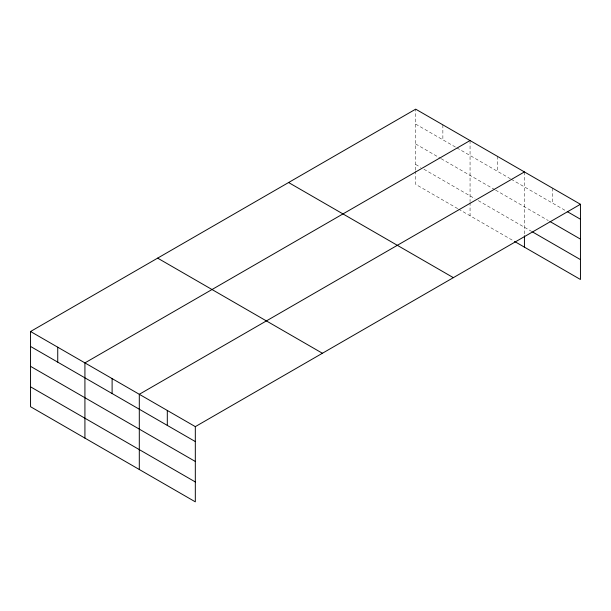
<?xml version="1.0" encoding="UTF-8"?>
<svg xmlns="http://www.w3.org/2000/svg" width="611" height="611" viewBox="0 0 611 611"><rect width="100%" height="100%" fill="white"/><g stroke="black" fill="none" stroke-linecap="round" stroke-linejoin="round"><path stroke-width="0.46" stroke-dasharray="3.06 2.29" d="M415.679 170.156L415.679 109.155M415.679 124.094L456.05 147.404M456.875 147.877L510.422 178.794M511.247 179.275L565.618 210.665M415.679 143.982L440.394 158.257M441.218 158.73L494.773 189.647M495.597 190.12L548.319 220.563M415.679 164.474L420.628 167.33M423.919 169.232L474.999 198.72M478.291 200.622L531.845 231.538M457.7 208.626L415.679 184.362L415.679 171.103M458.525 209.099L513.721 240.963M552.436 188.112L552.436 203.051M524.429 171.935L524.429 234.838M497.239 156.24L497.239 171.187M470.058 140.545L470.058 201.554M470.058 202.501L470.058 215.759M442.868 124.85L442.868 139.797"/><path stroke-width="0.92" d="M580.45 204.28L415.679 109.155L30.55 331.506L30.55 406.72L195.321 501.845L195.321 426.638L580.45 204.28L580.45 279.494L514.546 241.444M470.058 140.545L84.921 362.903L84.921 438.11M524.429 171.935L139.3 394.294L139.3 469.5M567.268 211.612L580.45 219.227M549.969 221.518L580.45 239.115M532.67 232.02L580.45 259.606M288.591 182.529L453.354 277.661M157.646 258.132L322.409 353.257M30.55 331.506L195.321 426.638M30.55 346.452L195.321 441.577M30.55 366.34L195.321 461.465M30.55 386.832L195.321 481.957M524.429 235.785L524.429 247.15M167.307 410.462L167.307 425.409M112.111 378.599L112.111 393.537M57.739 347.201L57.739 362.147"/></g></svg>
